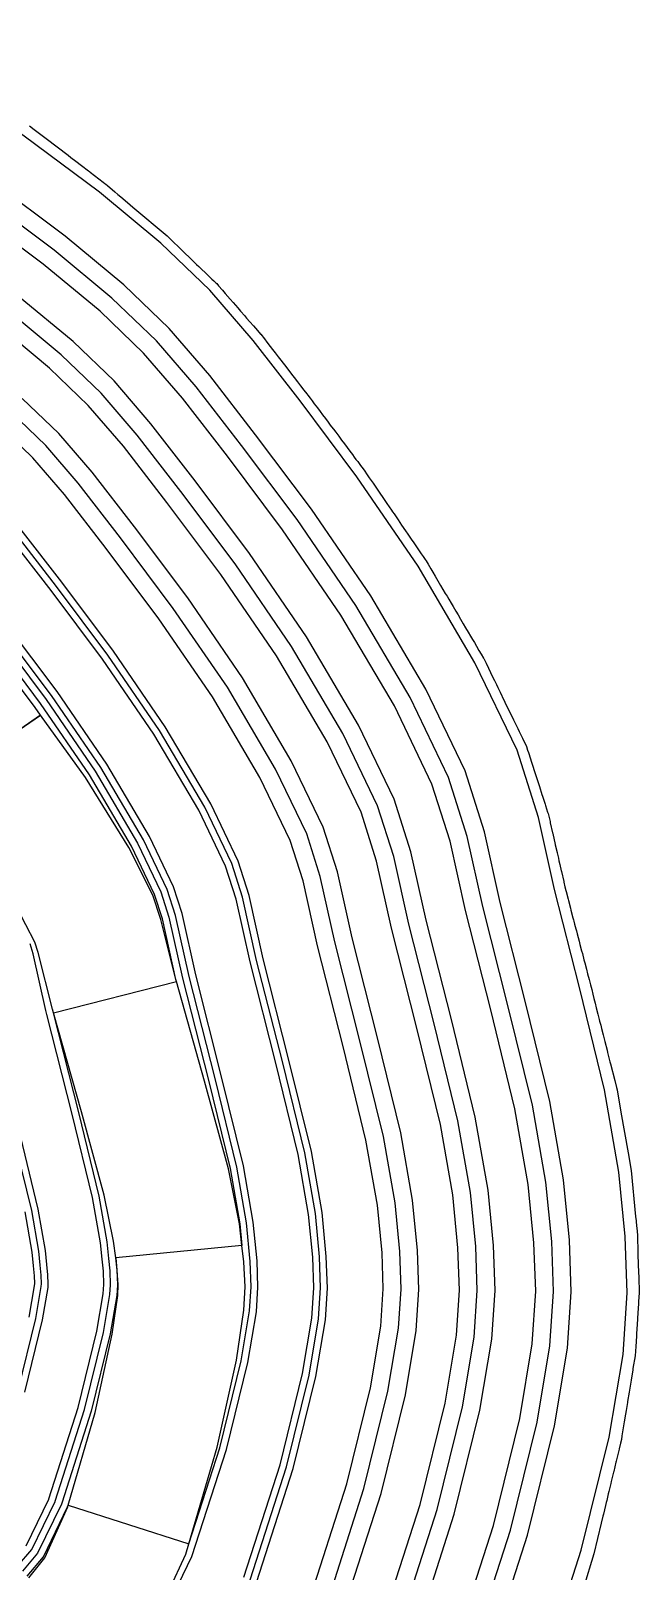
# Model space of a CAD drawing. Extents: x 310187 to 312228, y 6607198 to 6609795.
# Drawn here: x 312108.1 to 312228.1, y 6608383.7 to 6608687.3 of the extents above; entities that cross this region are included whole.
import ezdxf

# ---------------------------------------------------------------- set-up
doc = ezdxf.new("R2010")
doc.units = 0

msp = doc.modelspace()

# ---------------------------------------------------------------- linework, layer by layer
at = {"layer": 'CASTLEHILL', "color": 4}
for points in [[(312207.568, 6608359.489, 420), (312216.67, 6608387.8, 420), (312222.177, 6608410.128, 420), (312224.902, 6608426.4, 420), (312225.711, 6608438.589, 420), (312225.318, 6608449.635, 420), (312224.087, 6608462.339, 420), (312221.234, 6608478.546, 420), (312216.296, 6608498.724, 420), (312211.387, 6608518.07, 420), (312208.225, 6608532.276, 420), (312204.004, 6608545.518, 420), (312195.721, 6608562.735, 420), (312184.488, 6608581.832, 420), (312172.423, 6608599.428, 420), (312161.226, 6608614.379, 420), (312151.982, 6608626.325, 420), (312143.444, 6608636.221, 420), (312133.794, 6608645.492, 420), (312121.713, 6608655.502, 420), (312106.609, 6608666.777, 420), (312089.766, 6608677.048, 420), (312072.615, 6608684.264, 420), (312056.108, 6608689.352, 420)], [(312190.816, 6608366.199, 410), (312199.341, 6608392.716, 410), (312204.535, 6608413.776, 410), (312206.999, 6608428.488, 410), (312207.688, 6608438.866, 410), (312207.347, 6608448.446, 410), (312206.236, 6608459.907, 410), (312203.608, 6608474.842, 410), (312198.828, 6608494.37, 410), (312193.873, 6608513.899, 410), (312190.828, 6608527.577, 410), (312187.235, 6608538.85, 410), (312179.824, 6608554.254, 410), (312169.287, 6608572.167, 410), (312157.789, 6608588.938, 410), (312146.902, 6608603.474, 410), (312138.038, 6608614.928, 410), (312130.364, 6608623.823, 410), (312121.799, 6608632.052, 410), (312110.578, 6608641.348, 410), (312096.515, 6608651.846, 410)], [(312176.855, 6608371.791, 400), (312184.9, 6608396.813, 400), (312189.833, 6608416.815, 400), (312192.08, 6608430.228, 400), (312192.668, 6608439.096, 400), (312192.371, 6608447.455, 400), (312191.36, 6608457.88, 400), (312188.918, 6608471.756, 400), (312184.271, 6608490.742, 400), (312179.277, 6608510.424, 400), (312176.331, 6608523.662, 400), (312173.26, 6608533.293, 400), (312166.576, 6608547.187, 400), (312156.62, 6608564.112, 400), (312145.593, 6608580.196, 400), (312134.965, 6608594.386, 400), (312126.418, 6608605.431, 400), (312119.464, 6608613.491, 400), (312111.803, 6608620.851, 400), (312101.3, 6608629.554, 400)], [(312162.895, 6608377.382, 390), (312170.459, 6608400.91, 390), (312175.131, 6608419.855, 390), (312177.16, 6608431.968, 390), (312177.648, 6608439.326, 390), (312177.394, 6608446.463, 390), (312176.484, 6608455.853, 390), (312174.229, 6608468.669, 390), (312169.714, 6608487.114, 390), (312164.682, 6608506.948, 390), (312161.833, 6608519.746, 390), (312159.286, 6608527.736, 390), (312153.328, 6608540.12, 390), (312143.953, 6608556.058, 390), (312133.397, 6608571.454, 390), (312123.028, 6608585.298, 390), (312114.798, 6608595.933, 390), (312108.564, 6608603.159, 390), (312101.807, 6608609.651, 390)], [(312150.165, 6608382.48, 380), (312157.291, 6608404.646, 380), (312161.725, 6608422.626, 380), (312163.556, 6608433.555, 380), (312163.953, 6608439.537, 380), (312163.738, 6608445.56, 380), (312162.92, 6608454.005, 380), (312160.834, 6608465.854, 380), (312156.441, 6608483.806, 380), (312151.373, 6608503.779, 380), (312148.613, 6608516.175, 380), (312146.544, 6608522.669, 380), (312141.248, 6608533.675, 380), (312132.403, 6608548.713, 380), (312122.276, 6608563.483, 380), (312112.144, 6608577.012, 380), (312104.203, 6608587.273, 380)], [(312080.347, 6608532.044, 360), (312110.039, 6608552.402, 360), (312108.977, 6608553.95, 360), (312099.127, 6608567.102, 360)], [(312107.226, 6608388.701, 360), (312111.677, 6608397.896, 360), (312111.687, 6608397.927, 360), (312117.478, 6608415.94, 360), (312121.194, 6608431.006, 360), (312122.424, 6608438.352, 360), (312122.545, 6608440.172, 360), (312122.45, 6608442.827, 360), (312122.221, 6608445.191, 360), (312121.909, 6608448.418, 360), (312120.338, 6608457.344, 360), (312116.309, 6608473.803, 360), (312111.328, 6608493.436, 360), (312111.134, 6608494.198, 360), (312108.645, 6608505.38, 360), (312108.018, 6608507.348, 360)]]:
    msp.add_polyline3d(points, dxfattribs=at)
at = {"layer": 'CASTLEHILL', "color": 7}
msp.add_polyline3d([(312107.864, 6608668.634, 423.197), (312108.845, 6608667.886, 423.18), (312111.207, 6608666.086, 423.138), (312115.495, 6608662.812, 423.054), (312116.044, 6608662.391, 423.042), (312117.045, 6608661.626, 423.022), (312118.13, 6608660.797, 423), (312119.548, 6608659.708, 422.965), (312119.712, 6608659.584, 422.963), (312119.827, 6608659.496, 422.961), (312122.444, 6608657.484, 422.894), (312122.762, 6608657.243, 422.89), (312122.963, 6608657.091, 422.888), (312123.246, 6608656.855, 422.885), (312124.721, 6608655.596, 422.845), (312125.336, 6608655.083, 422.841), (312125.902, 6608654.61, 422.837), (312127.232, 6608653.475, 422.801), (312128.267, 6608652.606, 422.787), (312135.051, 6608646.9, 422.694), (312138.546, 6608643.497, 422.647), (312139.42, 6608642.656, 422.647), (312139.569, 6608642.514, 422.648), (312139.897, 6608642.201, 422.65), (312140.829, 6608641.306, 422.65), (312141.303, 6608640.852, 422.652), (312141.729, 6608640.446, 422.655), (312142.664, 6608639.549, 422.656), (312143.459, 6608638.787, 422.658), (312143.866, 6608638.398, 422.66), (312144.247, 6608638.034, 422.662), (312144.646, 6608637.653, 422.664), (312144.8, 6608637.506, 422.665), (312145.166, 6608637.085, 422.669), (312145.939, 6608636.193, 422.673), (312146.501, 6608635.547, 422.678), (312147.436, 6608634.47, 422.684), (312148.024, 6608633.795, 422.69), (312148.951, 6608632.727, 422.696), (312149.522, 6608632.071, 422.702), (312149.574, 6608632.011, 422.702), (312150.273, 6608631.207, 422.707), (312150.694, 6608630.723, 422.711), (312151.339, 6608629.98, 422.716), (312152.046, 6608629.166, 422.72), (312152.444, 6608628.709, 422.724), (312153.174, 6608627.867, 422.728), (312153.462, 6608627.535, 422.73), (312153.469, 6608627.526, 422.73), (312154.194, 6608626.596, 422.735), (312154.678, 6608625.975, 422.74), (312155.336, 6608625.129, 422.744), (312155.816, 6608624.511, 422.746), (312156.296, 6608623.893, 422.748), (312156.925, 6608623.082, 422.749), (312157.467, 6608622.388, 422.754), (312158.6, 6608620.919, 422.751), (312159.57, 6608619.664, 422.748), (312160.077, 6608619.002, 422.744), (312160.742, 6608618.136, 422.737), (312161.338, 6608617.371, 422.742), (312161.998, 6608616.511, 422.735), (312162.56, 6608615.792, 422.741), (312162.752, 6608615.541, 422.739), (312163.231, 6608614.896, 422.735), (312163.625, 6608614.374, 422.739), (312164.03, 6608613.838, 422.742), (312164.653, 6608613.001, 422.737), (312165.199, 6608612.277, 422.742), (312165.666, 6608611.65, 422.74), (312166.228, 6608610.906, 422.744), (312166.747, 6608610.217, 422.748), (312167.201, 6608609.61, 422.747), (312167.766, 6608608.856, 422.747), (312167.802, 6608608.808, 422.747), (312168.264, 6608608.193, 422.75), (312168.849, 6608607.412, 422.749), (312169.402, 6608606.677, 422.752), (312169.97, 6608605.918, 422.752), (312170.524, 6608605.181, 422.754), (312171.051, 6608604.475, 422.753), (312171.549, 6608603.812, 422.754), (312171.933, 6608603.298, 422.753), (312172.257, 6608602.865, 422.752), (312172.591, 6608602.417, 422.75), (312173.159, 6608601.653, 422.746), (312173.665, 6608600.978, 422.747), (312173.985, 6608600.548, 422.744), (312174.338, 6608600.03, 422.741), (312174.888, 6608599.23, 422.743), (312175.622, 6608598.149, 422.735), (312176.151, 6608597.38, 422.736), (312177.065, 6608596.033, 422.726), (312177.425, 6608595.51, 422.727), (312177.8, 6608594.965, 422.728), (312178.337, 6608594.184, 422.73), (312179.249, 6608592.839, 422.719), (312179.472, 6608592.515, 422.72), (312179.763, 6608592.093, 422.721), (312180.551, 6608590.933, 422.713), (312180.913, 6608590.407, 422.714), (312181.261, 6608589.901, 422.715), (312182.011, 6608588.798, 422.708), (312182.476, 6608588.122, 422.71), (312183.165, 6608587.11, 422.705), (312183.637, 6608586.423, 422.706), (312184.192, 6608585.611, 422.703), (312184.597, 6608585.021, 422.704), (312185.137, 6608584.232, 422.703), (312185.513, 6608583.683, 422.703), (312185.909, 6608583.105, 422.703), (312186.086, 6608582.848, 422.703), (312186.46, 6608582.214, 422.705), (312187.008, 6608581.288, 422.708), (312187.406, 6608580.61, 422.708), (312187.846, 6608579.862, 422.707), (312188.415, 6608578.901, 422.712), (312188.946, 6608578.005, 422.717), (312189.405, 6608577.223, 422.715), (312189.866, 6608576.445, 422.72), (312190.208, 6608575.863, 422.719), (312190.536, 6608575.304, 422.718), (312190.998, 6608574.525, 422.723), (312191.214, 6608574.157, 422.723), (312191.409, 6608573.824, 422.722), (312191.922, 6608572.962, 422.729), (312192.375, 6608572.19, 422.728), (312192.887, 6608571.331, 422.735), (312193.399, 6608570.457, 422.733), (312193.878, 6608569.653, 422.741), (312194.382, 6608568.794, 422.739), (312194.833, 6608568.037, 422.746), (312195.22, 6608567.379, 422.745), (312195.6, 6608566.732, 422.745), (312196.032, 6608566.006, 422.751), (312196.5, 6608565.212, 422.752), (312196.947, 6608564.461, 422.759), (312197.428, 6608563.645, 422.759), (312197.461, 6608563.575, 422.76), (312197.893, 6608562.693, 422.768), (312198.381, 6608561.682, 422.771), (312198.781, 6608560.862, 422.779), (312199.263, 6608559.867, 422.782), (312199.546, 6608559.286, 422.787), (312199.933, 6608558.488, 422.791), (312200.22, 6608557.897, 422.795), (312200.658, 6608556.994, 422.799), (312201.03, 6608556.229, 422.805), (312201.091, 6608556.104, 422.805), (312201.613, 6608555.027, 422.811), (312201.965, 6608554.304, 422.816), (312202.205, 6608553.809, 422.819), (312202.802, 6608552.577, 422.824), (312203.027, 6608552.114, 422.827), (312203.325, 6608551.499, 422.829), (312203.628, 6608550.874, 422.832), (312203.842, 6608550.432, 422.834), (312204.144, 6608549.809, 422.837), (312204.439, 6608549.201, 422.84), (312205.068, 6608547.903, 422.846), (312205.303, 6608547.417, 422.848), (312205.518, 6608546.973, 422.85), (312205.864, 6608546.258, 422.853), (312206.088, 6608545.566, 422.857), (312206.252, 6608545.058, 422.86), (312206.647, 6608543.837, 422.868), (312206.806, 6608543.346, 422.871), (312207.176, 6608542.202, 422.878), (312207.323, 6608541.746, 422.881), (312207.781, 6608540.33, 422.889), (312207.91, 6608539.931, 422.892), (312208.409, 6608538.385, 422.9), (312208.414, 6608538.368, 422.9), (312208.928, 6608536.775, 422.909), (312209.024, 6608536.479, 422.911), (312209.53, 6608534.912, 422.919), (312209.619, 6608534.639, 422.921), (312210.049, 6608533.306, 422.929), (312210.138, 6608533.032, 422.931), (312210.209, 6608532.812, 422.932), (312210.512, 6608531.48, 422.941), (312210.567, 6608531.24, 422.943), (312211.029, 6608529.208, 422.957), (312211.059, 6608529.079, 422.959), (312211.539, 6608526.968, 422.973), (312211.555, 6608526.897, 422.973), (312211.909, 6608525.341, 422.984), (312211.917, 6608525.305, 422.984), (312212.154, 6608524.263, 422.991), (312212.273, 6608523.741, 422.995), (312212.277, 6608523.722, 422.995), (312212.444, 6608522.991, 423), (312212.737, 6608521.715, 423.013), (312212.75, 6608521.659, 423.014), (312212.759, 6608521.619, 423.014), (312213.217, 6608519.624, 423.034), (312213.239, 6608519.526, 423.034), (312213.461, 6608518.563, 423.044), (312213.643, 6608517.862, 423.05), (312213.695, 6608517.662, 423.051), (312214.086, 6608516.161, 423.065), (312214.158, 6608515.88, 423.067), (312214.549, 6608514.384, 423.082), (312214.644, 6608514.016, 423.084), (312215.036, 6608512.513, 423.099), (312215.142, 6608512.103, 423.102), (312215.219, 6608511.807, 423.104), (312215.361, 6608511.26, 423.11), (312215.616, 6608510.286, 423.12), (312215.712, 6608509.916, 423.123), (312215.86, 6608509.347, 423.128), (312216.239, 6608507.897, 423.143), (312216.412, 6608507.232, 423.15), (312216.74, 6608505.979, 423.163), (312216.885, 6608505.422, 423.168), (312217.2, 6608504.219, 423.181), (312217.357, 6608503.619, 423.188), (312217.685, 6608502.365, 423.201), (312217.921, 6608501.462, 423.211), (312218.223, 6608500.306, 423.223), (312218.488, 6608499.292, 423.234), (312218.494, 6608499.272, 423.235), (312218.729, 6608498.341, 423.245), (312218.95, 6608497.465, 423.254), (312219.171, 6608496.593, 423.264), (312219.402, 6608495.674, 423.274), (312219.633, 6608494.763, 423.284), (312219.946, 6608493.52, 423.297), (312220.215, 6608492.457, 423.308), (312220.296, 6608492.135, 423.312), (312220.499, 6608491.335, 423.321), (312220.667, 6608490.672, 423.329), (312220.975, 6608489.45, 423.342), (312221.321, 6608488.082, 423.358), (312221.751, 6608486.387, 423.378), (312221.872, 6608485.911, 423.384), (312222.338, 6608484.079, 423.409), (312222.435, 6608483.699, 423.415), (312223.28, 6608480.397, 423.465), (312223.628, 6608479.049, 423.49), (312223.723, 6608478.548, 423.5), (312224.49, 6608474.188, 423.5), (312225.905, 6608466.15, 423.5), (312226.517, 6608462.67, 423.5), (312227.395, 6608453.608, 423.5), (312227.476, 6608452.772, 423.5), (312227.488, 6608452.65, 423.5), (312227.576, 6608451.74, 423.5), (312227.672, 6608450.749, 423.5), (312227.753, 6608449.797, 423.484), (312227.834, 6608446.497, 423.431), (312227.839, 6608446.326, 423.43), (312227.911, 6608444.029, 423.417), (312227.993, 6608441.537, 423.407), (312228.007, 6608441.144, 423.407), (312228.074, 6608439.146, 423.4), (312228.094, 6608438.553, 423.4), (312227.982, 6608436.847, 423.4), (312227.954, 6608436.413, 423.401), (312227.837, 6608434.642, 423.403), (312227.686, 6608432.344, 423.405), (312227.57, 6608430.562, 423.408), (312227.555, 6608430.313, 423.41), (312227.534, 6608429.999, 423.41), (312227.402, 6608427.97, 423.413), (312227.281, 6608426.126, 423.416), (312227.281, 6608426.122, 423.416), (312226.869, 6608423.625, 423.425), (312226.832, 6608423.391, 423.428), (312226.49, 6608421.317, 423.435), (312226.106, 6608418.98, 423.445), (312225.808, 6608417.166, 423.454), (312225.774, 6608416.952, 423.457), (312225.512, 6608415.354, 423.465), (312225.392, 6608414.62, 423.468), (312225.145, 6608413.114, 423.476), (312224.701, 6608410.397, 423.491), (312224.586, 6608409.674, 423.5), (312224.581, 6608409.646, 423.5), (312224.579, 6608409.632, 423.5), (312224.41, 6608408.949, 423.5), (312224.128, 6608407.778, 423.509), (312224.118, 6608407.738, 423.51), (312223.553, 6608405.388, 423.53), (312223.51, 6608405.208, 423.53), (312223.066, 6608403.367, 423.545), (312223.019, 6608403.174, 423.546), (312222.579, 6608401.345, 423.562), (312222.489, 6608400.971, 423.564), (312222.42, 6608400.687, 423.565), (312222.11, 6608399.395, 423.578), (312221.991, 6608398.907, 423.58), (312221.692, 6608397.644, 423.596), (312221.582, 6608397.196, 423.598), (312221.448, 6608396.646, 423.6), (312221.045, 6608394.944, 423.624), (312220.939, 6608394.508, 423.625), (312220.62, 6608393.162, 423.643), (312219.183, 6608387.087, 423.728), (312217.111, 6608380.418, 423.825)], dxfattribs=at)
at = {"layer": 'CASTLEHILL', "color": 3}
for points in [[(312197.332, 6608363.589, 420), (312206.081, 6608390.804, 420), (312211.397, 6608412.357, 420), (312213.963, 6608427.676, 420), (312214.698, 6608438.758, 420), (312214.337, 6608448.909, 420), (312213.18, 6608460.853, 420), (312210.464, 6608476.283, 420), (312205.622, 6608496.064, 420), (312200.685, 6608515.521, 420), (312197.595, 6608529.405, 420), (312193.757, 6608541.444, 420), (312186.008, 6608557.553, 420), (312175.2, 6608575.926, 420), (312163.481, 6608593.018, 420), (312152.474, 6608607.715, 420), (312143.461, 6608619.361, 420), (312135.452, 6608628.645, 420), (312126.465, 6608637.279, 420), (312114.909, 6608646.853, 420), (312100.441, 6608657.654, 420)], [(312183.371, 6608369.181, 410), (312191.64, 6608394.901, 410), (312196.695, 6608415.396, 410), (312199.043, 6608429.416, 410), (312199.678, 6608438.989, 410), (312199.361, 6608447.917, 410), (312198.304, 6608458.826, 410), (312195.774, 6608473.196, 410), (312191.066, 6608492.436, 410), (312186.09, 6608512.046, 410), (312183.097, 6608525.489, 410), (312179.783, 6608535.887, 410), (312172.76, 6608550.486, 410), (312162.533, 6608567.872, 410), (312151.285, 6608584.276, 410), (312140.537, 6608598.628, 410), (312131.842, 6608609.864, 410), (312124.552, 6608618.313, 410), (312116.469, 6608626.079, 410), (312105.63, 6608635.059, 410)], [(312169.411, 6608374.772, 400), (312177.199, 6608398.998, 400), (312181.993, 6608418.436, 400), (312184.124, 6608431.156, 400), (312184.659, 6608439.219, 400), (312184.384, 6608446.926, 400), (312183.428, 6608456.799, 400), (312181.085, 6608470.109, 400), (312176.509, 6608488.807, 400), (312171.494, 6608508.57, 400), (312168.6, 6608521.574, 400), (312165.808, 6608530.33, 400), (312159.512, 6608543.418, 400), (312149.865, 6608559.817, 400), (312139.089, 6608575.534, 400), (312128.6, 6608589.54, 400), (312120.222, 6608600.366, 400), (312113.651, 6608607.982, 400), (312106.473, 6608614.879, 400)], [(312152.658, 6608381.482, 390), (312159.87, 6608403.914, 390), (312164.351, 6608422.084, 390), (312166.22, 6608433.244, 390), (312166.635, 6608439.495, 390), (312166.413, 6608445.737, 390), (312165.577, 6608454.367, 390), (312163.458, 6608466.405, 390), (312159.041, 6608484.454, 390), (312153.98, 6608504.4, 390), (312151.203, 6608516.875, 390), (312149.039, 6608523.661, 390), (312143.615, 6608534.938, 390), (312134.665, 6608550.152, 390), (312124.455, 6608565.044, 390), (312114.276, 6608578.635, 390), (312106.278, 6608588.97, 390)], [(312132.875, 6608372.01, 380), (312139.928, 6608386.58, 380), (312146.702, 6608407.65, 380), (312150.945, 6608424.855, 380), (312152.616, 6608434.831, 380), (312152.94, 6608439.705, 380), (312152.757, 6608444.833, 380), (312152.012, 6608452.519, 380), (312150.064, 6608463.591, 380), (312145.767, 6608481.145, 380), (312140.671, 6608501.231, 380), (312137.983, 6608513.304, 380), (312136.297, 6608518.594, 380), (312131.535, 6608528.493, 380), (312123.115, 6608542.807, 380), (312113.334, 6608557.073, 380), (312103.391, 6608570.348, 380)], [(312105.636, 6608471.143, 360), (312109.567, 6608455.081, 360), (312111.001, 6608446.932, 360), (312111.273, 6608444.131, 360), (312111.469, 6608442.1, 360), (312111.532, 6608440.341, 360), (312111.485, 6608439.628, 360), (312110.414, 6608433.235, 360), (312106.889, 6608418.944, 360)]]:
    msp.add_polyline3d(points, dxfattribs=at)
at = {"layer": 'CASTLEHILL', "color": 23}
for points in [[(312194.074, 6608364.894, 415), (312202.711, 6608391.76, 415), (312207.966, 6608413.066, 415), (312210.481, 6608428.082, 415), (312211.193, 6608438.812, 415), (312210.842, 6608448.677, 415), (312209.708, 6608460.38, 415), (312207.036, 6608475.563, 415), (312202.225, 6608495.217, 415), (312197.279, 6608514.71, 415), (312194.211, 6608528.491, 415), (312190.496, 6608540.147, 415), (312182.916, 6608555.904, 415), (312172.244, 6608574.046, 415), (312160.635, 6608590.978, 415), (312149.688, 6608605.595, 415), (312140.75, 6608617.145, 415), (312132.908, 6608626.234, 415), (312124.132, 6608634.665, 415), (312112.744, 6608644.101, 415), (312098.478, 6608654.75, 415)], [(312180.113, 6608370.486, 405), (312188.27, 6608395.857, 405), (312193.264, 6608416.106, 405), (312195.561, 6608429.822, 405), (312196.173, 6608439.042, 405), (312195.866, 6608447.686, 405), (312194.832, 6608458.353, 405), (312192.346, 6608472.476, 405), (312187.668, 6608491.589, 405), (312182.683, 6608511.235, 405), (312179.714, 6608524.576, 405), (312176.522, 6608534.59, 405), (312169.668, 6608548.836, 405), (312159.576, 6608565.992, 405), (312148.439, 6608582.236, 405), (312137.751, 6608596.507, 405), (312129.13, 6608607.647, 405), (312122.008, 6608615.902, 405), (312114.136, 6608623.465, 405), (312103.465, 6608632.306, 405)], [(312166.153, 6608376.077, 395), (312173.829, 6608399.954, 395), (312178.562, 6608419.145, 395), (312180.642, 6608431.562, 395), (312181.154, 6608439.273, 395), (312180.889, 6608446.695, 395), (312179.956, 6608456.326, 395), (312177.657, 6608469.389, 395), (312173.112, 6608487.961, 395), (312168.088, 6608507.759, 395), (312165.216, 6608520.66, 395), (312162.547, 6608529.033, 395), (312156.42, 6608541.769, 395), (312146.909, 6608557.937, 395), (312136.243, 6608573.494, 395), (312125.814, 6608587.419, 395), (312117.51, 6608598.15, 395), (312111.108, 6608605.57, 395), (312104.14, 6608612.265, 395)], [(312151.411, 6608381.981, 385), (312158.58, 6608404.28, 385), (312163.038, 6608422.355, 385), (312164.888, 6608433.399, 385), (312165.294, 6608439.516, 385), (312165.076, 6608445.648, 385), (312164.248, 6608454.186, 385), (312162.146, 6608466.13, 385), (312157.741, 6608484.13, 385), (312152.676, 6608504.09, 385), (312149.908, 6608516.525, 385), (312147.792, 6608523.165, 385), (312142.432, 6608534.307, 385), (312133.534, 6608549.432, 385), (312123.365, 6608564.263, 385), (312113.21, 6608577.823, 385), (312105.241, 6608588.121, 385)], [(312105.546, 6608384.646, 365), (312108.358, 6608387.964, 365), (312112.923, 6608397.396, 365), (312112.962, 6608397.517, 365), (312118.768, 6608415.574, 365), (312122.507, 6608430.735, 365), (312123.757, 6608438.197, 365), (312123.886, 6608440.151, 365), (312123.788, 6608442.915, 365), (312123.555, 6608445.321, 365), (312123.237, 6608448.599, 365), (312121.649, 6608457.62, 365), (312117.609, 6608474.127, 365), (312112.626, 6608493.765, 365), (312136.858, 6608499.914, 365), (312136.76, 6608500.3, 365), (312134.099, 6608512.255, 365), (312132.553, 6608517.105, 365), (312127.985, 6608526.6, 365), (312119.721, 6608540.649, 365), (312110.067, 6608554.73, 365), (312100.193, 6608567.913, 365)], [(312101.259, 6608568.725, 370), (312111.156, 6608555.511, 370), (312120.852, 6608541.369, 370), (312129.168, 6608527.231, 370), (312133.801, 6608517.601, 370), (312135.394, 6608512.605, 370), (312138.064, 6608500.61, 370), (312143.167, 6608480.497, 370), (312147.44, 6608463.039, 370), (312149.355, 6608452.157, 370), (312149.772, 6608447.861, 370), (312124.888, 6608445.45, 370), (312125.125, 6608443.004, 370), (312125.228, 6608440.131, 370), (312125.089, 6608438.041, 370), (312123.82, 6608430.464, 370), (312120.057, 6608415.208, 370), (312114.238, 6608397.107, 370), (312114.17, 6608396.897, 370), (312109.489, 6608387.228, 370), (312106.489, 6608383.686, 370)], [(312107.431, 6608382.726, 375), (312110.621, 6608386.491, 375), (312115.417, 6608396.397, 375), (312115.513, 6608396.697, 375), (312139.314, 6608389.046, 375), (312145.412, 6608408.015, 375), (312149.632, 6608425.127, 375), (312151.284, 6608434.986, 375), (312151.598, 6608439.726, 375), (312151.42, 6608444.744, 375), (312150.684, 6608452.338, 375), (312148.752, 6608463.315, 375), (312144.467, 6608480.821, 375), (312139.367, 6608500.921, 375), (312136.689, 6608512.954, 375), (312135.049, 6608518.098, 375), (312130.352, 6608527.862, 375), (312121.983, 6608542.088, 375), (312112.245, 6608556.292, 375), (312102.325, 6608569.537, 375)], [(312104.335, 6608470.82, 355), (312108.255, 6608454.805, 355), (312109.673, 6608446.751, 355), (312109.939, 6608444.001, 355), (312110.132, 6608442.012, 355), (312110.191, 6608440.361, 355), (312110.152, 6608439.783, 355), (312109.101, 6608433.507, 355), (312105.6, 6608419.31, 355)], [(312106.943, 6608454.529, 350), (312108.344, 6608446.57, 350), (312108.606, 6608443.872, 350), (312108.794, 6608441.923, 350), (312108.849, 6608440.382, 350), (312108.82, 6608439.939, 350), (312107.788, 6608433.778, 350)]]:
    msp.add_polyline3d(points, dxfattribs=at)
at = {"layer": 'CASTLEHILL', "color": 2}
for points in [[(312132.034, 6608372.557, 376.288), (312138.727, 6608387.062, 375.182), (312139.314, 6608389.046, 375), (312144.921, 6608408.155, 373.095), (312148.718, 6608425.316, 371.519), (312150.151, 6608435.118, 370.748), (312150.401, 6608439.744, 370.537), (312150.149, 6608444.66, 370.248), (312149.772, 6608447.861, 370), (312149.267, 6608452.145, 369.666), (312147.11, 6608462.97, 368.741), (312142.397, 6608480.305, 367.038), (312136.858, 6608499.914, 365), (312136.75, 6608500.297, 364.96), (312133.791, 6608512.172, 363.812), (312132.202, 6608516.966, 363.594), (312127.47, 6608526.325, 362.824), (312118.904, 6608540.13, 361.39), (312110.039, 6608552.402, 360), (312100.966, 6608546.182, 360)], [(312107.769, 6608382.382, 376.79), (312110.913, 6608386.301, 376.288), (312115.462, 6608396.379, 375.182), (312115.513, 6608396.697, 375), (312120.856, 6608414.982, 373.095), (312124.219, 6608430.381, 371.519), (312125.288, 6608438.018, 370.748), (312125.371, 6608440.128, 370.537), (312125.192, 6608443.008, 370.248), (312124.888, 6608445.45, 370), (312124.477, 6608448.768, 369.666), (312122.631, 6608457.826, 368.741), (312118.139, 6608474.259, 367.038), (312112.626, 6608493.765, 365), (312112.427, 6608494.506, 364.96), (312109.632, 6608505.646, 363.812), (312108.915, 6608507.705, 363.594), (312105.394, 6608514.548, 362.824)]]:
    msp.add_polyline3d(points, dxfattribs=at)

doc.saveas('drawing.dxf')
